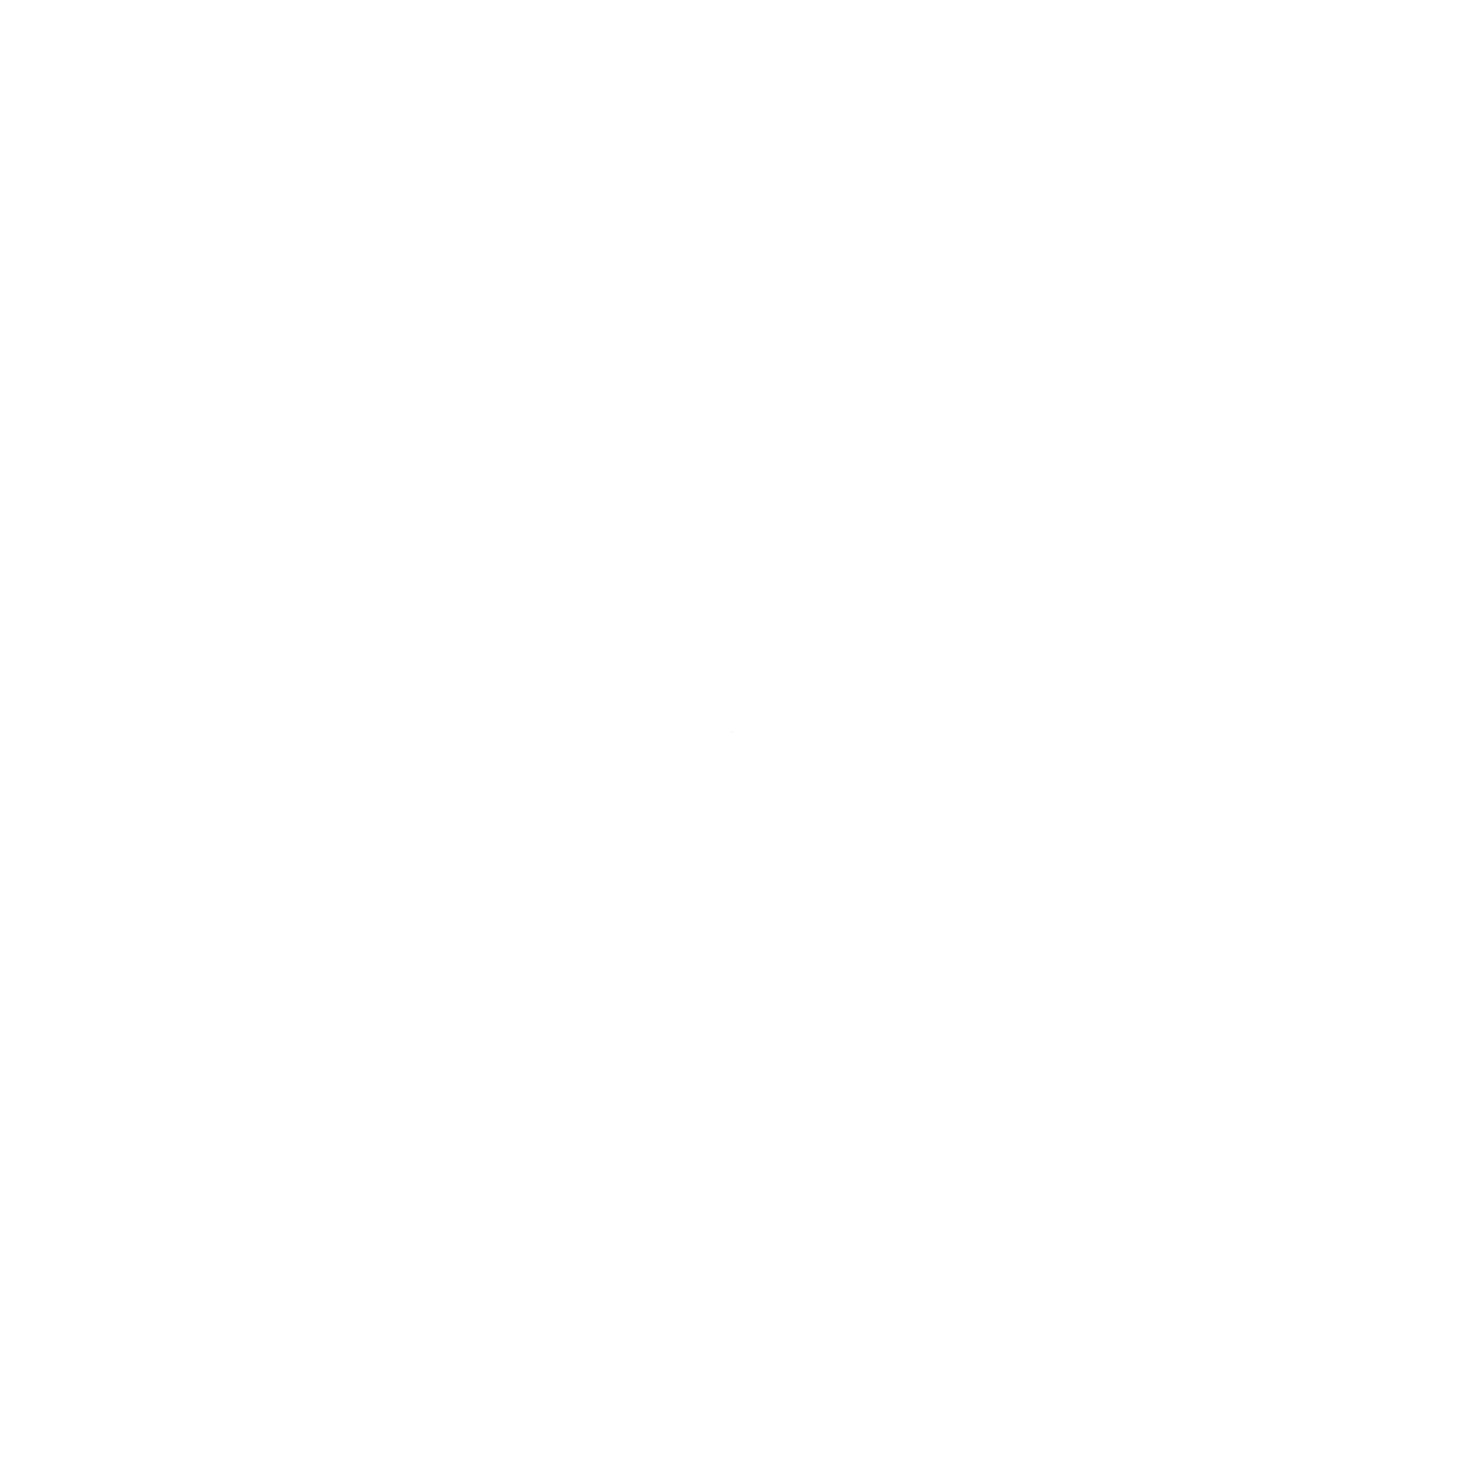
# Model space of a CAD drawing. Header units: millimetres. Extents: x 0 to 0, y 0 to 0.
import ezdxf

# ---------------------------------------------------------------- set-up
doc = ezdxf.new("R2010")
doc.units = ezdxf.units.MM
doc.header["$MEASUREMENT"] = 0

msp = doc.modelspace()

# ---------------------------------------------------------------- linework, layer by layer
msp.add_line((0, 0, 10), (0, 0, 10))

doc.saveas('drawing.dxf')
